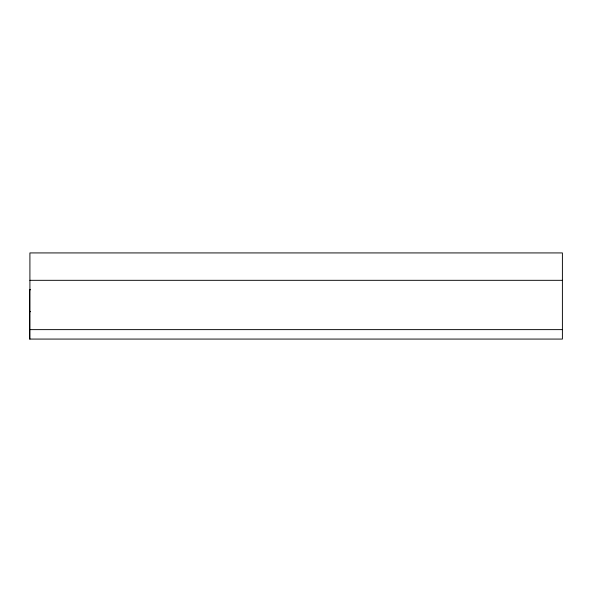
<?xml version="1.0" encoding="UTF-8"?>
<svg xmlns="http://www.w3.org/2000/svg" width="592" height="592" viewBox="0 0 592 592"><rect width="100%" height="100%" fill="white"/><g stroke="black" fill="none" stroke-linecap="round" stroke-linejoin="round"><path stroke-width="0.89" d="M29.911 280.319L562.4 280.319M30.592 289.769L29.6 289.769L29.6 339.075L562.4 339.075L562.4 252.925L29.911 252.925L29.911 339.075M29.911 311.681L30.495 311.681M29.911 329.626L562.4 329.626"/></g></svg>
